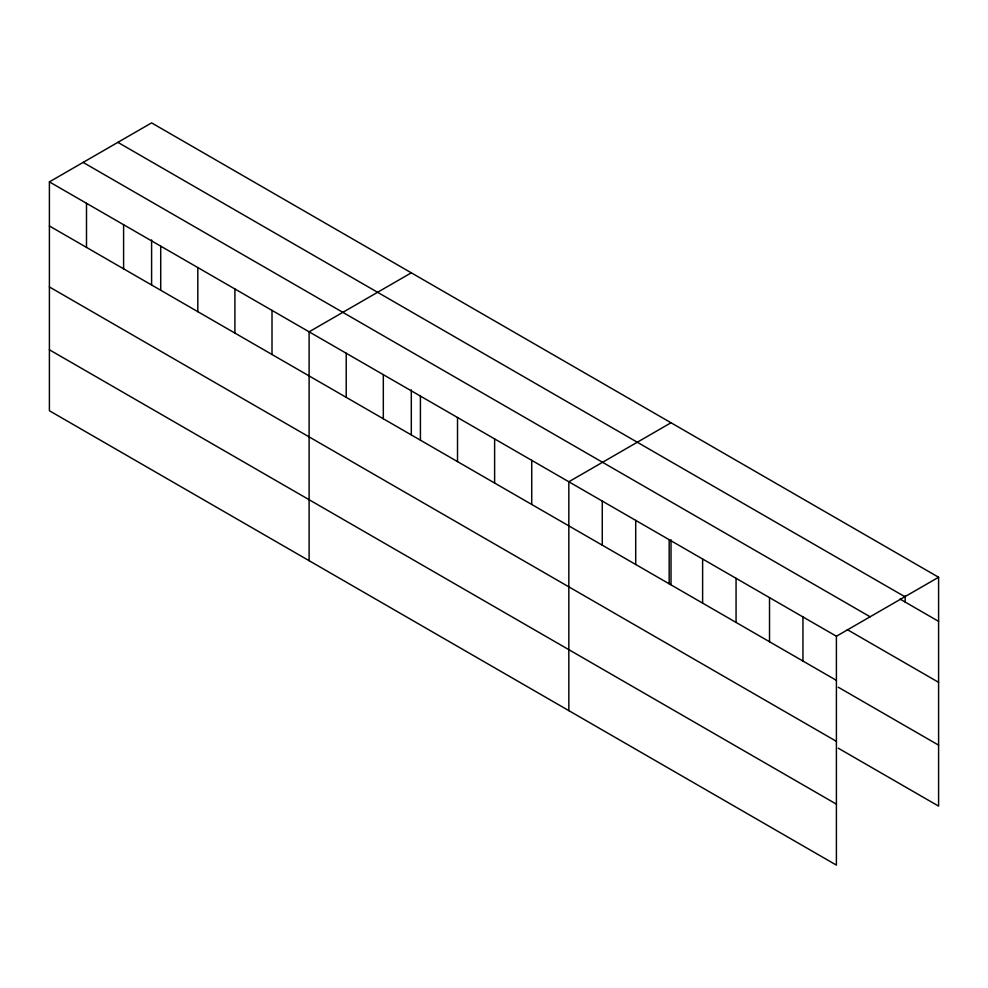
<?xml version="1.0" encoding="UTF-8"?>
<svg xmlns="http://www.w3.org/2000/svg" width="988" height="988" viewBox="0 0 988 988"><rect width="100%" height="100%" fill="white"/><g stroke="black" fill="none" stroke-linecap="round" stroke-linejoin="round"><path stroke-width="1.48" d="M49.4 181.878L836.404 636.247L836.404 865.118L49.4 410.749L49.4 181.878L151.596 122.883L938.6 577.251L938.6 806.122L838.256 748.188M411.304 272.824L309.108 331.82L309.108 560.69M671.013 422.765L568.829 481.761L568.829 710.631M836.404 636.247L938.6 577.251M117.868 142.346L904.872 596.727M900.006 599.074L938.6 621.366M83.128 162.403L870.132 616.784M847.259 629.603L938.6 682.325M49.4 225.98L836.404 680.361M838.256 687.216L938.6 745.15M49.4 286.952L836.404 741.333M49.4 349.777L836.404 804.146M905.156 595.962L905.156 602.05M802.96 616.944L802.96 661.046M769.516 597.629L769.516 641.743M736.06 578.326L736.06 622.428M702.616 559.01L702.616 603.112M671.013 539.806L671.013 584.686M669.172 539.695L669.172 583.809M635.716 520.392L635.716 564.494M602.272 501.077L602.272 545.178M531.729 460.346L531.729 504.448M494.618 438.919L494.618 483.033M457.518 417.504L457.518 461.606M420.419 396.089L420.419 440.191M411.304 389.865L411.304 434.732M383.319 374.662L383.319 418.764M346.22 353.247L346.22 397.349M272.009 310.405L272.009 354.507M234.909 288.978L234.909 333.092M197.81 267.563L197.81 311.665M160.711 246.136L160.711 290.25M151.596 239.923L151.596 284.791M123.599 224.721L123.599 268.822M86.499 203.293L86.499 247.408"/></g></svg>
